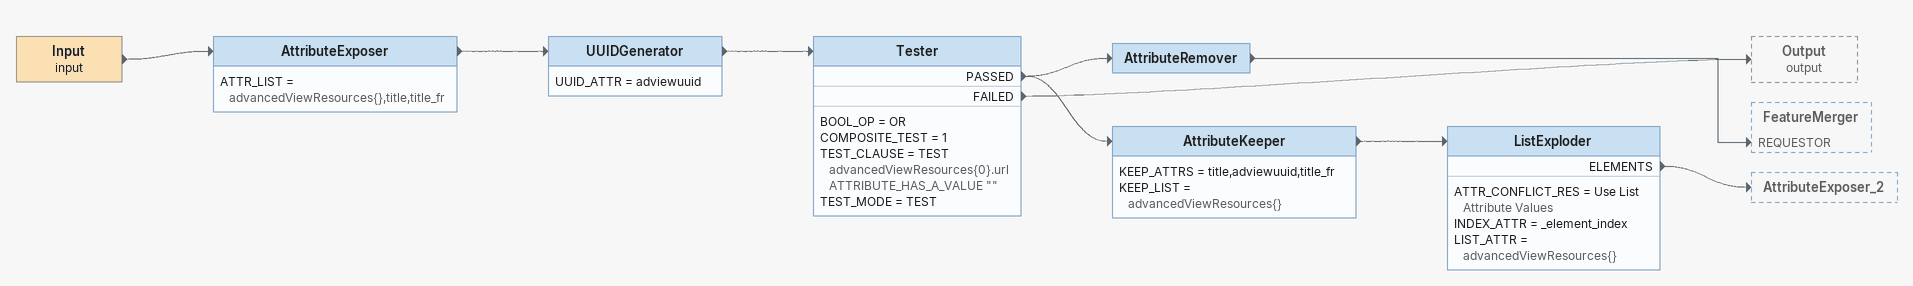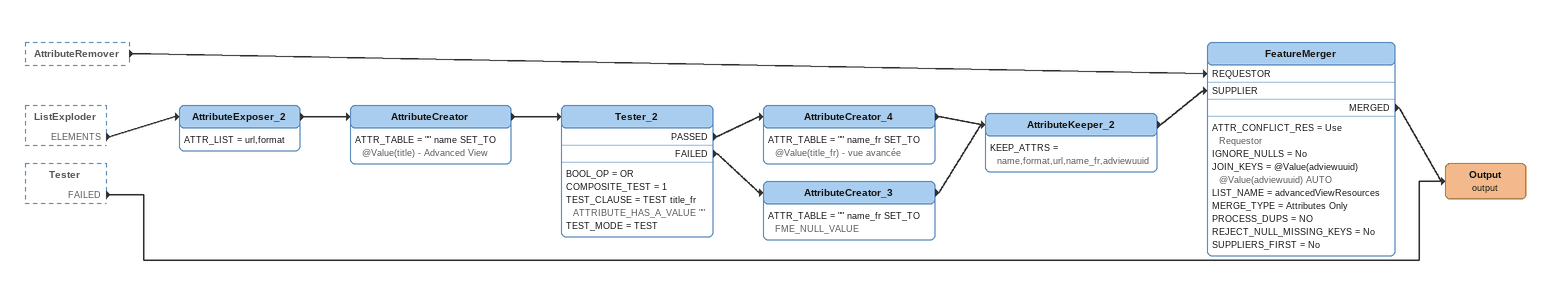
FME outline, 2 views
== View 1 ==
Input (input)
    -> AttributeExposer
AttributeExposer
    ATTR_LIST = advancedViewResources{},title,title_fr
    -> UUIDGenerator
UUIDGenerator
    UUID_ATTR = adviewuuid
    -> Tester
Tester
    BOOL_OP = OR
    COMPOSITE_TEST = 1
    TEST_CLAUSE = TEST advancedViewResources{0}.url ATTRIBUTE_HAS_A_VALUE ""
    TEST_MODE = TEST
    PASSED -> AttributeRemover
    PASSED -> AttributeKeeper
    FAILED -> Output (output)
AttributeRemover
    -> FeatureMerger [REQUESTOR]
AttributeKeeper
    KEEP_ATTRS = title,adviewuuid,title_fr
    KEEP_LIST = advancedViewResources{}
    -> ListExploder
ListExploder
    ATTR_CONFLICT_RES = Use List Attribute Values
    INDEX_ATTR = _element_index
    LIST_ATTR = advancedViewResources{}
    ELEMENTS -> AttributeExposer_2

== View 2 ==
AttributeRemover [outside]
    -> FeatureMerger [REQUESTOR]
ListExploder [outside]
    ELEMENTS -> AttributeExposer_2
Tester [outside]
    FAILED -> Output (output)
AttributeExposer_2
    ATTR_LIST = url,format
    -> AttributeCreator
AttributeCreator
    ATTR_TABLE = "" name SET_TO @Value(title) - Advanced View
    -> Tester_2
Tester_2
    BOOL_OP = OR
    COMPOSITE_TEST = 1
    TEST_CLAUSE = TEST title_fr ATTRIBUTE_HAS_A_VALUE ""
    TEST_MODE = TEST
    PASSED -> AttributeCreator_4
    FAILED -> AttributeCreator_3
AttributeCreator_4
    ATTR_TABLE = "" name_fr SET_TO @Value(title_fr) - vue avancée
    -> AttributeKeeper_2
AttributeCreator_3
    ATTR_TABLE = "" name_fr SET_TO FME_NULL_VALUE
    -> AttributeKeeper_2
AttributeKeeper_2
    KEEP_ATTRS = name,format,url,name_fr,adviewuuid
    -> FeatureMerger [SUPPLIER]
FeatureMerger
    ATTR_CONFLICT_RES = Use Requestor
    IGNORE_NULLS = No
    JOIN_KEYS = @Value(adviewuuid) @Value(adviewuuid) AUTO
    LIST_NAME = advancedViewResources
    MERGE_TYPE = Attributes Only
    PROCESS_DUPS = NO
    REJECT_NULL_MISSING_KEYS = No
    SUPPLIERS_FIRST = No
    MERGED -> Output (output)
Output (output)
